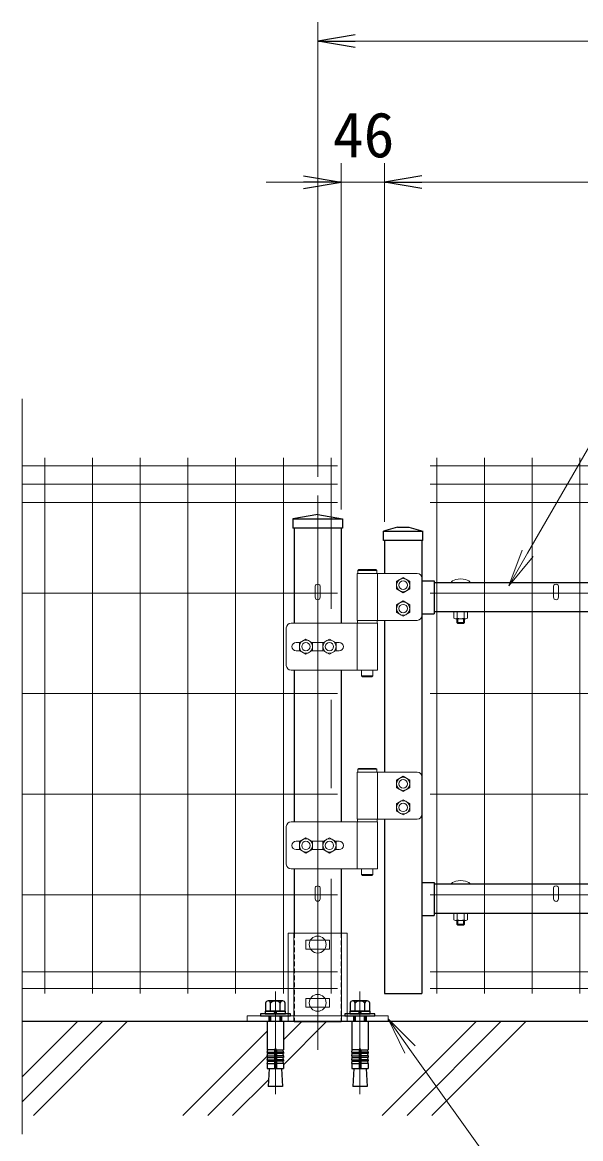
# Model space of a CAD drawing. Units: millimetres, scale not verified. Extents: x -1370 to 7030, y -2970 to 2970.
# Drawn here: x 1477 to 2071, y -132 to 1056 of the extents above; entities that cross this region are included whole.
import ezdxf
from ezdxf.enums import TextEntityAlignment as Align

# ---------------------------------------------------------------- set-up
doc = ezdxf.new("R2010")
doc.units = ezdxf.units.MM
doc.header["$LTSCALE"] = 20
for name, pattern in [('DASHED', [7.5, 6, -1.5]), ('USER1', [50.8, 31.75, -6.35, 6.35, -6.35]), ('USER3', [0.375, 0.25, -0.125])]:
    doc.linetypes.add(name, pattern=pattern)
for name, color, linetype, lineweight in [('0-1_D-BMK', 2, 'USER1', 13), ('0-2_D-STR1', 1, 'Continuous', 25), ('0-4_D-STR3', 3, 'Continuous', 13), ('0-5_D-STR-TXT', 7, 'Continuous', 13), ('0-7_D-STR2', 7, 'Continuous', 13), ('0-8_D-STR-DIM', 7, 'Continuous', 13), ('0-9_0', 7, 'Continuous', 25), ('0-C_D-DCR-HCH', 7, 'Continuous', 13), ('0-D_D-BGD', 7, 'Continuous', 25)]:
    doc.layers.add(name, color=color, linetype=linetype, lineweight=lineweight)
doc.styles.add('ＭＳ ゴシック', font='')
doc.styles.get('ＭＳ ゴシック').set_extended_font_data('MS Gothic')

# ---------------------------------------------------------------- blocks, each defined once
blk = doc.blocks.new('_Open')
at = {"layer": '0-9_0'}
blk.add_line((-20, 3.33), (0, 0), dxfattribs=at)
blk.add_lwpolyline([(-20, -3.33), (0, 0), (-20, 0)], dxfattribs=at)

msp = doc.modelspace()

# ---------------------------------------------------------------- linework, layer by layer
at = {"layer": '0-1_D-BMK'}
for p, q in [((1790.93, 552.77), (1790.93, -37.01)), ((1745.93, 24.9), (1745.93, -84.1)), ((1835.93, 24.9), (1835.93, -84.1))]:
    msp.add_line(p, q, dxfattribs=at)
at = {"layer": '0-2_D-STR1'}
for p, q in [((1790.93, 532.66), (1764.43, 527.99)), ((1764.43, 527.99), (1817.43, 527.99)), ((1764.43, 527.99), (1774.93, 527.99)), ((1764.43, 527.99), (1764.43, 517.99)), ((1790.93, 532.66), (1817.43, 527.99)), ((1817.43, 527.99), (1817.43, 517.99)), ((1817.43, 517.99), (1764.43, 517.99)), ((1774.93, 517.99), (1764.43, 517.99)), ((1765.93, 517.99), (1765.93, 416.99)), ((1815.93, 517.99), (1815.93, 416.99)), ((1875.93, 518.99), (1860.93, 514.99)), ((1860.93, 514.99), (1902.93, 514.99)), ((1860.93, 504.99), (1860.93, 514.99)), ((1875.93, 518.99), (1887.93, 518.99)), ((1887.93, 518.99), (1902.93, 514.99)), ((1902.93, 504.99), (1902.93, 514.99)), ((1902.93, 504.99), (1860.93, 504.99)), ((1861.93, 504.99), (1861.93, 469.99)), ((1901.93, 504.99), (1901.93, 22.99)), ((1901.93, 462.09), (1914.93, 462.09)), ((1914.93, 462.09), (1914.93, 427.09)), ((2732.92, 460.09), (1914.93, 460.09)), ((2732.92, 429.09), (1914.93, 429.09)), ((1861.93, 419.99), (1861.93, 258.49)), ((1901.93, 427.09), (1914.93, 427.09)), ((1765.93, 366.99), (1765.93, 205.49)), ((1815.93, 366.99), (1815.93, 205.49)), ((1765.93, 155.49), (1765.93, 86.99)), ((1815.93, 155.49), (1815.93, 86.99)), ((1901.93, 141.09), (1914.93, 141.09)), ((1914.93, 141.09), (1914.93, 106.09)), ((2732.92, 139.09), (1914.93, 139.09)), ((2732.92, 108.09), (1914.93, 108.09)), ((1901.93, 106.09), (1914.93, 106.09)), ((1765.93, -7.01), (1815.93, -7.01))]:
    msp.add_line(p, q, dxfattribs=at)
at = {"layer": '0-2_D-STR1', "linetype": 'USER3'}
for p, q in [((1765.93, 86.99), (1765.93, -7.01)), ((1815.93, 86.99), (1815.93, -7.01))]:
    msp.add_line(p, q, dxfattribs=at)
at = {"layer": '0-2_D-STR1'}
msp.add_lwpolyline([(1861.93, 208.49), (1861.93, 22.99), (1901.93, 22.99)], dxfattribs=at)
at = {"layer": '0-4_D-STR3'}
for p, q in [((1832.93, 469.99), (1896.93, 469.99)), ((1832.93, 469.99), (1832.93, 419.99)), ((1834.73, 473.99), (1833.73, 472.99)), ((1833.73, 472.99), (1833.73, 469.99)), ((1833.73, 472.99), (1853.73, 472.99)), ((1833.73, 469.99), (1853.73, 469.99)), ((1834.73, 473.99), (1852.73, 473.99)), ((1852.73, 473.99), (1853.73, 472.99)), ((1853.73, 472.99), (1853.73, 469.99)), ((1854.53, 469.99), (1854.53, 419.99)), ((1901.93, 464.99), (1901.93, 424.99)), ((1788.33, 456.71), (1788.33, 444.54)), ((1793.53, 456.71), (1793.53, 444.54)), ((2042.05, 456.71), (2042.05, 444.54)), ((2047.25, 456.71), (2047.25, 444.54)), ((1935.85, 428.55), (1935.85, 422.3)), ((1949.62, 429.09), (1936.63, 429.09)), ((1937.67, 429.09), (1948.58, 429.09)), ((1939.49, 428.55), (1939.49, 422.3)), ((1946.76, 428.55), (1946.76, 422.3)), ((1950.4, 428.55), (1950.4, 422.3)), ((1854.53, 416.99), (1762.53, 416.99)), ((1896.93, 419.99), (1832.93, 419.99)), ((1832.93, 416.99), (1832.93, 366.99)), ((1833.23, 419.99), (1833.23, 416.99)), ((1854.23, 419.99), (1833.23, 419.99)), ((1854.23, 416.99), (1833.23, 416.99)), ((1854.23, 419.99), (1854.23, 416.99)), ((1854.53, 416.99), (1854.53, 366.99)), ((1937.67, 421.77), (1948.58, 421.77)), ((1939.13, 417.69), (1939.13, 421.77)), ((1940.13, 416.69), (1939.13, 417.69)), ((1947.13, 417.69), (1939.13, 417.69)), ((1940.13, 416.69), (1940.13, 421.77)), ((1940.13, 416.69), (1946.13, 416.69)), ((1946.13, 416.69), (1946.13, 421.77)), ((1947.13, 417.69), (1946.13, 416.69)), ((1947.13, 417.69), (1947.13, 421.77)), ((1757.53, 411.99), (1757.53, 371.99)), ((1772.19, 396.49), (1767.93, 396.49)), ((1797.19, 396.49), (1784.66, 396.49)), ((1813.93, 396.49), (1809.66, 396.49)), ((1763.43, 391.99), (1763.63, 391.99)), ((1772.19, 387.49), (1767.93, 387.49)), ((1797.19, 387.49), (1784.66, 387.49)), ((1813.93, 387.49), (1809.66, 387.49)), ((1818.43, 391.99), (1818.63, 391.99)), ((1762.53, 366.99), (1854.53, 366.99)), ((1837.73, 366.99), (1837.73, 360.99)), ((1838.73, 359.99), (1837.73, 360.99)), ((1837.73, 360.99), (1849.73, 360.99)), ((1838.73, 359.99), (1848.73, 359.99)), ((1848.73, 359.99), (1849.73, 360.99)), ((1849.73, 366.99), (1849.73, 360.99)), ((1834.73, 262.49), (1833.73, 261.49)), ((1833.73, 261.49), (1833.73, 258.49)), ((1833.73, 261.49), (1853.73, 261.49)), ((1834.73, 262.49), (1852.73, 262.49)), ((1852.73, 262.49), (1853.73, 261.49)), ((1853.73, 261.49), (1853.73, 258.49)), ((1832.93, 258.49), (1896.93, 258.49)), ((1832.93, 258.49), (1832.93, 208.49)), ((1833.73, 258.49), (1853.73, 258.49)), ((1854.53, 258.49), (1854.53, 208.49)), ((1901.93, 253.49), (1901.93, 213.49)), ((1854.53, 205.49), (1762.53, 205.49)), ((1896.93, 208.49), (1832.93, 208.49)), ((1832.93, 205.49), (1832.93, 155.49)), ((1833.23, 208.49), (1833.23, 205.49)), ((1854.23, 208.49), (1833.23, 208.49)), ((1854.23, 205.49), (1833.23, 205.49)), ((1854.23, 208.49), (1854.23, 205.49)), ((1854.53, 205.49), (1854.53, 155.49)), ((1757.53, 200.49), (1757.53, 160.49)), ((1763.43, 180.49), (1763.63, 180.49)), ((1772.19, 184.99), (1767.93, 184.99)), ((1797.19, 184.99), (1784.66, 184.99)), ((1813.93, 184.99), (1809.66, 184.99)), ((1818.43, 180.49), (1818.63, 180.49)), ((1772.19, 175.99), (1767.93, 175.99)), ((1797.19, 175.99), (1784.66, 175.99)), ((1813.93, 175.99), (1809.66, 175.99)), ((1762.53, 155.49), (1854.53, 155.49)), ((1837.73, 155.49), (1837.73, 149.49)), ((1849.73, 155.49), (1849.73, 149.49)), ((1837.73, 149.49), (1849.73, 149.49)), ((1838.73, 148.49), (1837.73, 149.49)), ((1838.73, 148.49), (1848.73, 148.49)), ((1848.73, 148.49), (1849.73, 149.49)), ((1788.33, 135.71), (1788.33, 123.54)), ((1793.53, 135.71), (1793.53, 123.54)), ((2042.05, 135.71), (2042.05, 123.54)), ((2047.25, 135.71), (2047.25, 123.54)), ((1935.85, 107.55), (1935.85, 101.3)), ((1949.62, 108.09), (1936.63, 108.09)), ((1937.67, 108.09), (1948.58, 108.09)), ((1939.49, 107.55), (1939.49, 101.3)), ((1946.76, 107.55), (1946.76, 101.3)), ((1950.4, 107.55), (1950.4, 101.3)), ((1937.67, 100.77), (1948.58, 100.77)), ((1939.13, 96.69), (1939.13, 100.77)), ((1940.13, 95.69), (1939.13, 96.69)), ((1947.13, 96.69), (1939.13, 96.69)), ((1940.13, 95.69), (1940.13, 100.77)), ((1940.13, 95.69), (1946.13, 95.69)), ((1946.13, 95.69), (1946.13, 100.77)), ((1947.13, 96.69), (1946.13, 95.69)), ((1947.13, 96.69), (1947.13, 100.77)), ((1822.43, 86.99), (1822.43, -1.01)), ((1803.42, 79.74), (1778.41, 79.74)), ((1778.41, 79.74), (1778.41, 70.24)), ((1803.41, 79.74), (1803.41, 70.24)), ((1803.41, 70.24), (1778.42, 70.24)), ((1803.42, 17.74), (1778.41, 17.74)), ((1778.41, 17.74), (1778.41, 8.24)), ((1803.41, 17.74), (1803.41, 8.24)), ((1803.41, 8.24), (1778.42, 8.24)), ((1715.93, -1.01), (1865.93, -1.01)), ((1737.28, -7.01), (1754.58, -7.01)), ((1827.28, -7.01), (1844.58, -7.01)), ((1865.93, -1.01), (1865.93, -7.01))]:
    msp.add_line(p, q, dxfattribs=at)
at = {"layer": '0-4_D-STR3', "linetype": 'DASHED'}
for p, q in [((1765.43, 86.99), (1765.43, -7.01)), ((1816.43, 86.99), (1816.43, -7.01)), ((1738.93, -1.01), (1738.93, -7.01)), ((1752.93, -1.01), (1752.93, -7.01)), ((1759.43, -1.01), (1759.43, -7.01)), ((1822.43, -1.01), (1822.43, -7.01)), ((1828.93, -1.01), (1828.93, -7.01)), ((1842.93, -1.01), (1842.93, -7.01))]:
    msp.add_line(p, q, dxfattribs=at)
at = {"layer": '0-4_D-STR3', "lineweight": 25}
for p, q in [((1735.54, 12.59), (1735.54, 4.29)), ((1753.73, 15.09), (1738.14, 15.09)), ((1739.93, 15.09), (1751.93, 15.09)), ((1740.74, 4.29), (1740.74, 12.59)), ((1751.13, 4.29), (1751.13, 12.59)), ((1756.33, 4.29), (1756.33, 12.59)), ((1825.54, 12.59), (1825.54, 4.29)), ((1843.73, 15.09), (1828.14, 15.09)), ((1829.93, 15.09), (1841.93, 15.09)), ((1830.74, 4.29), (1830.74, 12.59)), ((1841.13, 4.29), (1841.13, 12.59)), ((1846.33, 4.29), (1846.33, 12.59)), ((1729.93, 1.29), (1729.93, -1.01)), ((1761.93, 1.29), (1729.93, 1.29)), ((1756.68, 4.29), (1735.18, 4.29)), ((1735.18, 4.29), (1735.18, 1.29)), ((1735.18, 1.29), (1756.68, 1.29)), ((1735.54, 4.29), (1756.33, 4.29)), ((1744.43, 4.29), (1745.24, 1.29)), ((1747.43, 1.29), (1746.63, 4.29)), ((1756.68, 1.29), (1756.68, 4.29)), ((1761.93, -1.01), (1761.93, 1.29)), ((1819.93, 1.29), (1819.93, -1.01)), ((1851.93, 1.29), (1819.93, 1.29)), ((1846.68, 4.29), (1825.18, 4.29)), ((1825.18, 4.29), (1825.18, 1.29)), ((1825.18, 1.29), (1846.68, 1.29)), ((1825.54, 4.29), (1846.33, 4.29)), ((1834.43, 4.29), (1835.24, 1.29)), ((1837.43, 1.29), (1836.63, 4.29)), ((1846.68, 1.29), (1846.68, 4.29)), ((1851.93, -1.01), (1851.93, 1.29)), ((1729.93, -1.01), (1761.93, -1.01)), ((1737.28, -7.01), (1737.28, -37.05)), ((1739.94, -1.01), (1739.94, -7.01)), ((1741.02, -7.01), (1741.02, -1.01)), ((1750.86, -7.01), (1750.86, -1.01)), ((1751.94, -7.01), (1751.94, -1.01)), ((1754.58, -7.01), (1754.58, -37.05)), ((1819.93, -1.01), (1851.93, -1.01)), ((1827.28, -7.01), (1827.28, -37.05)), ((1829.94, -1.01), (1829.94, -7.01)), ((1831.02, -7.01), (1831.02, -1.01)), ((1840.86, -7.01), (1840.86, -1.01)), ((1841.94, -7.01), (1841.94, -1.01)), ((1844.58, -7.01), (1844.58, -37.05)), ((1744.93, -37.05), (1737.28, -37.05)), ((1737.28, -39.55), (1737.72, -37.09)), ((1737.28, -39.55), (1744.93, -39.55)), ((1737.28, -39.55), (1737.28, -41.05)), ((1737.28, -41.05), (1744.93, -41.05)), ((1737.28, -43.55), (1737.72, -41.09)), ((1737.28, -43.55), (1744.93, -43.55)), ((1737.28, -43.55), (1737.28, -45.05)), ((1737.28, -45.05), (1744.93, -45.05)), ((1737.28, -47.55), (1737.72, -45.09)), ((1744.93, -37.05), (1744.93, -57.01)), ((1746.93, -37.05), (1754.58, -37.05)), ((1746.93, -37.05), (1746.93, -57.01)), ((1754.58, -39.55), (1746.93, -39.55)), ((1754.58, -41.05), (1746.93, -41.05)), ((1754.58, -43.55), (1746.93, -43.55)), ((1754.58, -45.05), (1746.93, -45.05)), ((1754.58, -39.55), (1754.15, -37.09)), ((1754.58, -43.55), (1754.15, -41.09)), ((1754.58, -47.55), (1754.15, -45.09)), ((1754.58, -39.55), (1754.58, -41.05)), ((1754.58, -43.55), (1754.58, -45.05)), ((1834.93, -37.05), (1827.28, -37.05)), ((1827.28, -39.55), (1827.72, -37.09)), ((1827.28, -39.55), (1834.93, -39.55)), ((1827.28, -39.55), (1827.28, -41.05)), ((1827.28, -41.05), (1834.93, -41.05)), ((1827.28, -43.55), (1827.72, -41.09)), ((1827.28, -43.55), (1834.93, -43.55)), ((1827.28, -43.55), (1827.28, -45.05)), ((1827.28, -45.05), (1834.93, -45.05)), ((1827.28, -47.55), (1827.72, -45.09)), ((1834.93, -37.05), (1834.93, -57.01)), ((1836.93, -37.05), (1844.58, -37.05)), ((1836.93, -37.05), (1836.93, -57.01)), ((1844.58, -39.55), (1836.93, -39.55)), ((1844.58, -41.05), (1836.93, -41.05)), ((1844.58, -43.55), (1836.93, -43.55)), ((1844.58, -45.05), (1836.93, -45.05)), ((1844.58, -39.55), (1844.15, -37.09)), ((1844.58, -43.55), (1844.15, -41.09)), ((1844.58, -47.55), (1844.15, -45.09)), ((1844.58, -39.55), (1844.58, -41.05)), ((1844.58, -43.55), (1844.58, -45.05)), ((1737.28, -47.55), (1744.93, -47.55)), ((1737.28, -47.55), (1737.28, -49.05)), ((1737.28, -51.51), (1737.72, -49.05)), ((1737.28, -49.05), (1744.93, -49.05)), ((1737.28, -51.51), (1744.93, -51.51)), ((1737.28, -51.51), (1737.28, -57.01)), ((1737.28, -57.01), (1754.58, -57.01)), ((1739.44, -57.01), (1738.35, -76.11)), ((1754.58, -47.55), (1746.93, -47.55)), ((1754.58, -49.05), (1746.93, -49.05)), ((1754.58, -51.51), (1746.93, -51.51)), ((1752.43, -57.01), (1753.51, -76.11)), ((1754.58, -51.51), (1754.15, -49.05)), ((1754.58, -47.55), (1754.58, -49.05)), ((1754.58, -51.51), (1754.58, -57.01)), ((1827.28, -47.55), (1834.93, -47.55)), ((1827.28, -47.55), (1827.28, -49.05)), ((1827.28, -51.51), (1827.72, -49.05)), ((1827.28, -49.05), (1834.93, -49.05)), ((1827.28, -51.51), (1834.93, -51.51)), ((1827.28, -51.51), (1827.28, -57.01)), ((1827.28, -57.01), (1844.58, -57.01)), ((1829.44, -57.01), (1828.35, -76.11)), ((1844.58, -47.55), (1836.93, -47.55)), ((1844.58, -49.05), (1836.93, -49.05)), ((1844.58, -51.51), (1836.93, -51.51)), ((1842.43, -57.01), (1843.51, -76.11)), ((1844.58, -51.51), (1844.15, -49.05)), ((1844.58, -47.55), (1844.58, -49.05)), ((1844.58, -51.51), (1844.58, -57.01)), ((1753.51, -76.11), (1738.35, -76.11)), ((1843.51, -76.11), (1828.35, -76.11))]:
    msp.add_line(p, q, dxfattribs=at)
at = {"layer": '0-4_D-STR3'}
for points in [[(1881.93, 465.59), (1888.94, 461.54), (1888.94, 453.44), (1881.93, 449.39), (1874.91, 453.44), (1874.91, 461.54)], [(1881.93, 440.59), (1888.94, 436.54), (1888.94, 428.44), (1881.93, 424.39), (1874.91, 428.44), (1874.91, 436.54)], [(1778.43, 400.09), (1785.44, 396.04), (1785.44, 387.94), (1778.43, 383.89), (1771.41, 387.94), (1771.41, 396.04)], [(1803.43, 400.09), (1810.44, 396.04), (1810.44, 387.94), (1803.43, 383.89), (1796.41, 387.94), (1796.41, 396.04)], [(1881.93, 254.09), (1888.94, 250.04), (1888.94, 241.94), (1881.93, 237.89), (1874.91, 241.94), (1874.91, 250.04)], [(1881.93, 229.09), (1888.94, 225.04), (1888.94, 216.94), (1881.93, 212.89), (1874.91, 216.94), (1874.91, 225.04)], [(1778.43, 188.59), (1785.44, 184.54), (1785.44, 176.44), (1778.43, 172.39), (1771.41, 176.44), (1771.41, 184.54)], [(1803.43, 188.59), (1810.44, 184.54), (1810.44, 176.44), (1803.43, 172.39), (1796.41, 176.44), (1796.41, 184.54)]]:
    msp.add_lwpolyline(points, close=True, dxfattribs=at)
for points in [[(1822.43, 86.99), (1759.43, 86.99), (1759.43, -1.01)], [(1715.93, -1.01), (1715.93, -7.01), (1865.93, -7.01)]]:
    msp.add_lwpolyline(points, dxfattribs=at)
for centre, radius in [((1881.93, 457.49), 7.03), ((1881.93, 457.49), 4.5), ((1881.93, 432.49), 7.03), ((1881.93, 432.49), 4.5), ((1778.43, 391.99), 7.03), ((1778.43, 391.99), 4.5), ((1803.43, 391.99), 7.03), ((1803.43, 391.99), 4.5), ((1881.93, 245.99), 7.03), ((1881.93, 245.99), 4.5), ((1881.93, 220.99), 7.03), ((1881.93, 220.99), 4.5), ((1778.43, 180.49), 7.03), ((1778.43, 180.49), 4.5), ((1803.43, 180.49), 7.03), ((1803.43, 180.49), 4.5), ((1790.92, 74.99), 9), ((1790.93, 12.99), 9)]:
    msp.add_circle(centre, radius, dxfattribs=at)
for centre, radius, start, end in [((1896.93, 464.99), 5, 0, 90), ((1790.93, 444.54), 2.6, 180, 0), ((2044.65, 444.54), 2.6, 180, 0), ((1937.67, 425.74), 3.35, 57.13278, 122.86722), ((1943.13, 416.49), 12.6, 73.22135, 106.77865), ((1948.58, 425.74), 3.35, 57.13278, 122.86722), ((1762.53, 411.99), 5, 90, 180), ((1896.93, 424.99), 5, 270, 0), ((1937.67, 425.12), 3.35, 237.13278, 302.86722), ((1943.13, 434.36), 12.6, 253.22135, 286.77865), ((1948.58, 425.12), 3.35, 237.13278, 302.86722), ((1767.93, 391.99), 4.5, 90, 180), ((1813.93, 391.99), 4.5, 0, 90), ((1767.93, 391.99), 4.5, 180, 270), ((1813.93, 391.99), 4.5, 270, 0), ((1762.53, 371.99), 5, 180, 270), ((1896.93, 253.49), 5, 0, 90), ((1762.53, 200.49), 5, 90, 180), ((1896.93, 213.49), 5, 270, 0), ((1767.93, 180.49), 4.5, 90, 180), ((1767.93, 180.49), 4.5, 180, 270), ((1813.93, 180.49), 4.5, 0, 90), ((1813.93, 180.49), 4.5, 270, 0), ((1762.53, 160.49), 5, 180, 270), ((1790.93, 123.54), 2.6, 180, 0), ((2044.65, 123.54), 2.6, 180, 0), ((1937.67, 104.74), 3.35, 57.13278, 122.86722), ((1943.13, 95.49), 12.6, 73.22135, 106.77865), ((1948.58, 104.74), 3.35, 57.13278, 122.86722), ((1937.67, 104.12), 3.35, 237.13278, 302.86722), ((1943.13, 113.36), 12.6, 253.22135, 286.77865), ((1948.58, 104.12), 3.35, 237.13278, 302.86722)]:
    msp.add_arc(centre, radius, start, end, dxfattribs=at)
at = {"layer": '0-4_D-STR3', "lineweight": 25}
for centre, radius, start, end in [((1738.14, 12.49), 2.6, 2.20423, 177.79577), ((1745.93, 8.44), 6.65, 38.61324, 141.38676), ((1753.73, 12.49), 2.6, 2.20423, 177.79577), ((1828.14, 12.49), 2.6, 2.20423, 177.79577), ((1835.93, 8.44), 6.65, 38.61324, 141.38676), ((1843.73, 12.49), 2.6, 2.20423, 177.79577), ((1745.93, -37.05), 1, 0, 180), ((1835.93, -37.05), 1, 0, 180)]:
    msp.add_arc(centre, radius, start, end, dxfattribs=at)
at = {"layer": '0-4_D-STR3'}
for centre, major_axis, ratio, start_param, end_param in [((1943.13, 460.09), (10, 0), 0.4, 6.283157, 9.4248063), ((1790.93, 456.69), (-2.6, 0), 0.649974, 3.1415927, 6.2831853), ((2044.65, 456.69), (2.6, 0), 0.649974, 0, 3.1415927), ((1943.13, 139.09), (10, 0), 0.4, 6.283157, 9.4248063), ((1790.93, 135.69), (-2.6, 0), 0.649974, 3.1415927, 6.2831853), ((2044.65, 135.69), (2.6, 0), 0.649974, 0, 3.1415927)]:
    msp.add_ellipse(centre, major_axis=major_axis, ratio=ratio, start_param=start_param, end_param=end_param, dxfattribs=at)
at = {"layer": '0-5_D-STR-TXT'}
msp.add_line((1883.75, -40.43), (1865.93, -4.01), dxfattribs=at)
msp.add_lwpolyline([(1894.6, -32.68), (1865.93, -4.01), (1889.18, -36.56), (2069.22, -288.62), (2844.06, -288.62), (2851.26, -288.62)], dxfattribs=at)
at = {"layer": '0-7_D-STR2'}
for p, q in [((1476.54, 584.56), (1812.13, 584.56)), ((1500.53, 22.99), (1500.53, 592.99)), ((1551.3, 22.99), (1551.3, 592.99)), ((1602.07, 22.99), (1602.07, 592.99)), ((1652.84, 22.99), (1652.84, 592.99)), ((1703.61, 22.99), (1703.61, 592.99)), ((1754.38, 22.99), (1754.38, 592.99)), ((1805.15, 432.19), (1805.15, 592.99)), ((1910.77, 584.56), (2737.09, 584.56)), ((1917.77, 22.99), (1917.77, 592.99)), ((1968.54, 22.99), (1968.54, 592.99)), ((2019.31, 22.99), (2019.31, 592.99)), ((2070.08, 22.99), (2070.08, 592.99)), ((1476.54, 564.99), (1812.13, 564.99)), ((1910.77, 564.99), (2737.09, 564.99)), ((1476.54, 545.42), (1812.13, 545.42)), ((1910.77, 545.42), (2737.09, 545.42)), ((1476.54, 448.99), (1812.13, 448.99)), ((2737.09, 448.99), (1910.77, 448.99)), ((1476.54, 341.99), (1812.13, 341.99)), ((1805.15, 241.44), (1805.15, 335.54)), ((2737.09, 341.99), (1910.77, 341.99)), ((1476.54, 234.99), (1812.13, 234.99)), ((2737.09, 234.99), (1910.77, 234.99)), ((1805.15, 22.99), (1805.15, 144.79)), ((1476.54, 127.99), (1812.13, 127.99)), ((1910.77, 127.99), (2737.09, 127.99)), ((1476.54, 45.99), (1812.13, 45.99)), ((1910.77, 45.98), (2737.09, 45.98)), ((1476.54, 28.39), (1812.13, 28.39)), ((1910.77, 28.39), (2737.09, 28.39))]:
    msp.add_line(p, q, dxfattribs=at)
at = {"layer": '0-8_D-STR-DIM'}
for p, q in [((1790.93, 572.77), (1790.93, 1056.36)), ((3750.93, 1036.36), (1830.93, 1036.36)), ((1815.93, 537.99), (1815.93, 906.36)), ((1861.93, 524.99), (1861.93, 906.36)), ((1861.93, 524.99), (1861.93, 906.36)), ((1775.93, 886.36), (1735.93, 886.36)), ((1815.93, 886.36), (1861.93, 886.36)), ((1901.93, 886.36), (2745.93, 886.36)), ((1901.93, 886.36), (1941.93, 886.36)), ((1476.54, 655.6), (1476.54, -126.64)), ((2020.14, 488.1), (1994.36, 456.79))]:
    msp.add_line(p, q, dxfattribs=at)
msp.add_lwpolyline([(2008.59, 494.76), (1994.36, 456.79), (2014.36, 491.43), (2122.41, 678.58), (2675.36, 678.58), (2682.56, 678.58)], dxfattribs=at)
at = {"layer": '0-C_D-DCR-HCH'}
for p, q in [((1476.54, -92.24), (1561.77, -7.01)), ((1476.54, -65.73), (1535.25, -7.01)), ((1488.29, -107.01), (1588.29, -7.01)), ((1754.57, -52.86), (1800.42, -7.01)), ((1754.57, -26.34), (1773.9, -7.01)), ((1859.52, -107.01), (1959.52, -7.01)), ((1886.03, -107.01), (1986.03, -7.01)), ((1912.55, -107.01), (2012.55, -7.01)), ((1647.39, -107.01), (1737.27, -17.12)), ((1673.9, -107.01), (1737.25, -43.66)), ((1700.42, -107.01), (1738.77, -68.66))]:
    msp.add_line(p, q, dxfattribs=at)
at = {"layer": '0-D_D-BGD'}
msp.add_line((2755.93, -7.01), (1476.54, -7.01), dxfattribs=at)

# ---------------------------------------------------------------- block references
at = {"layer": '0-8_D-STR-DIM', "xscale": 2, "yscale": 2, "rotation": 180}
for p in [(1790.93, 1036.36), (1861.93, 886.36), (1861.93, 886.36)]:
    msp.add_blockref('_Open', p, dxfattribs=at)
at = {"layer": '0-8_D-STR-DIM', "xscale": 2, "yscale": 2}
msp.add_blockref('_Open', (1815.93, 886.36), dxfattribs=at)

# ---------------------------------------------------------------- texts
at = {"layer": '0-8_D-STR-DIM', "style": 'ＭＳ ゴシック'}
msp.add_text('46', height=48.09, dxfattribs=at).set_placement((1807.12, 898.24), align=Align.BOTTOM_LEFT)

doc.saveas('drawing.dxf')
